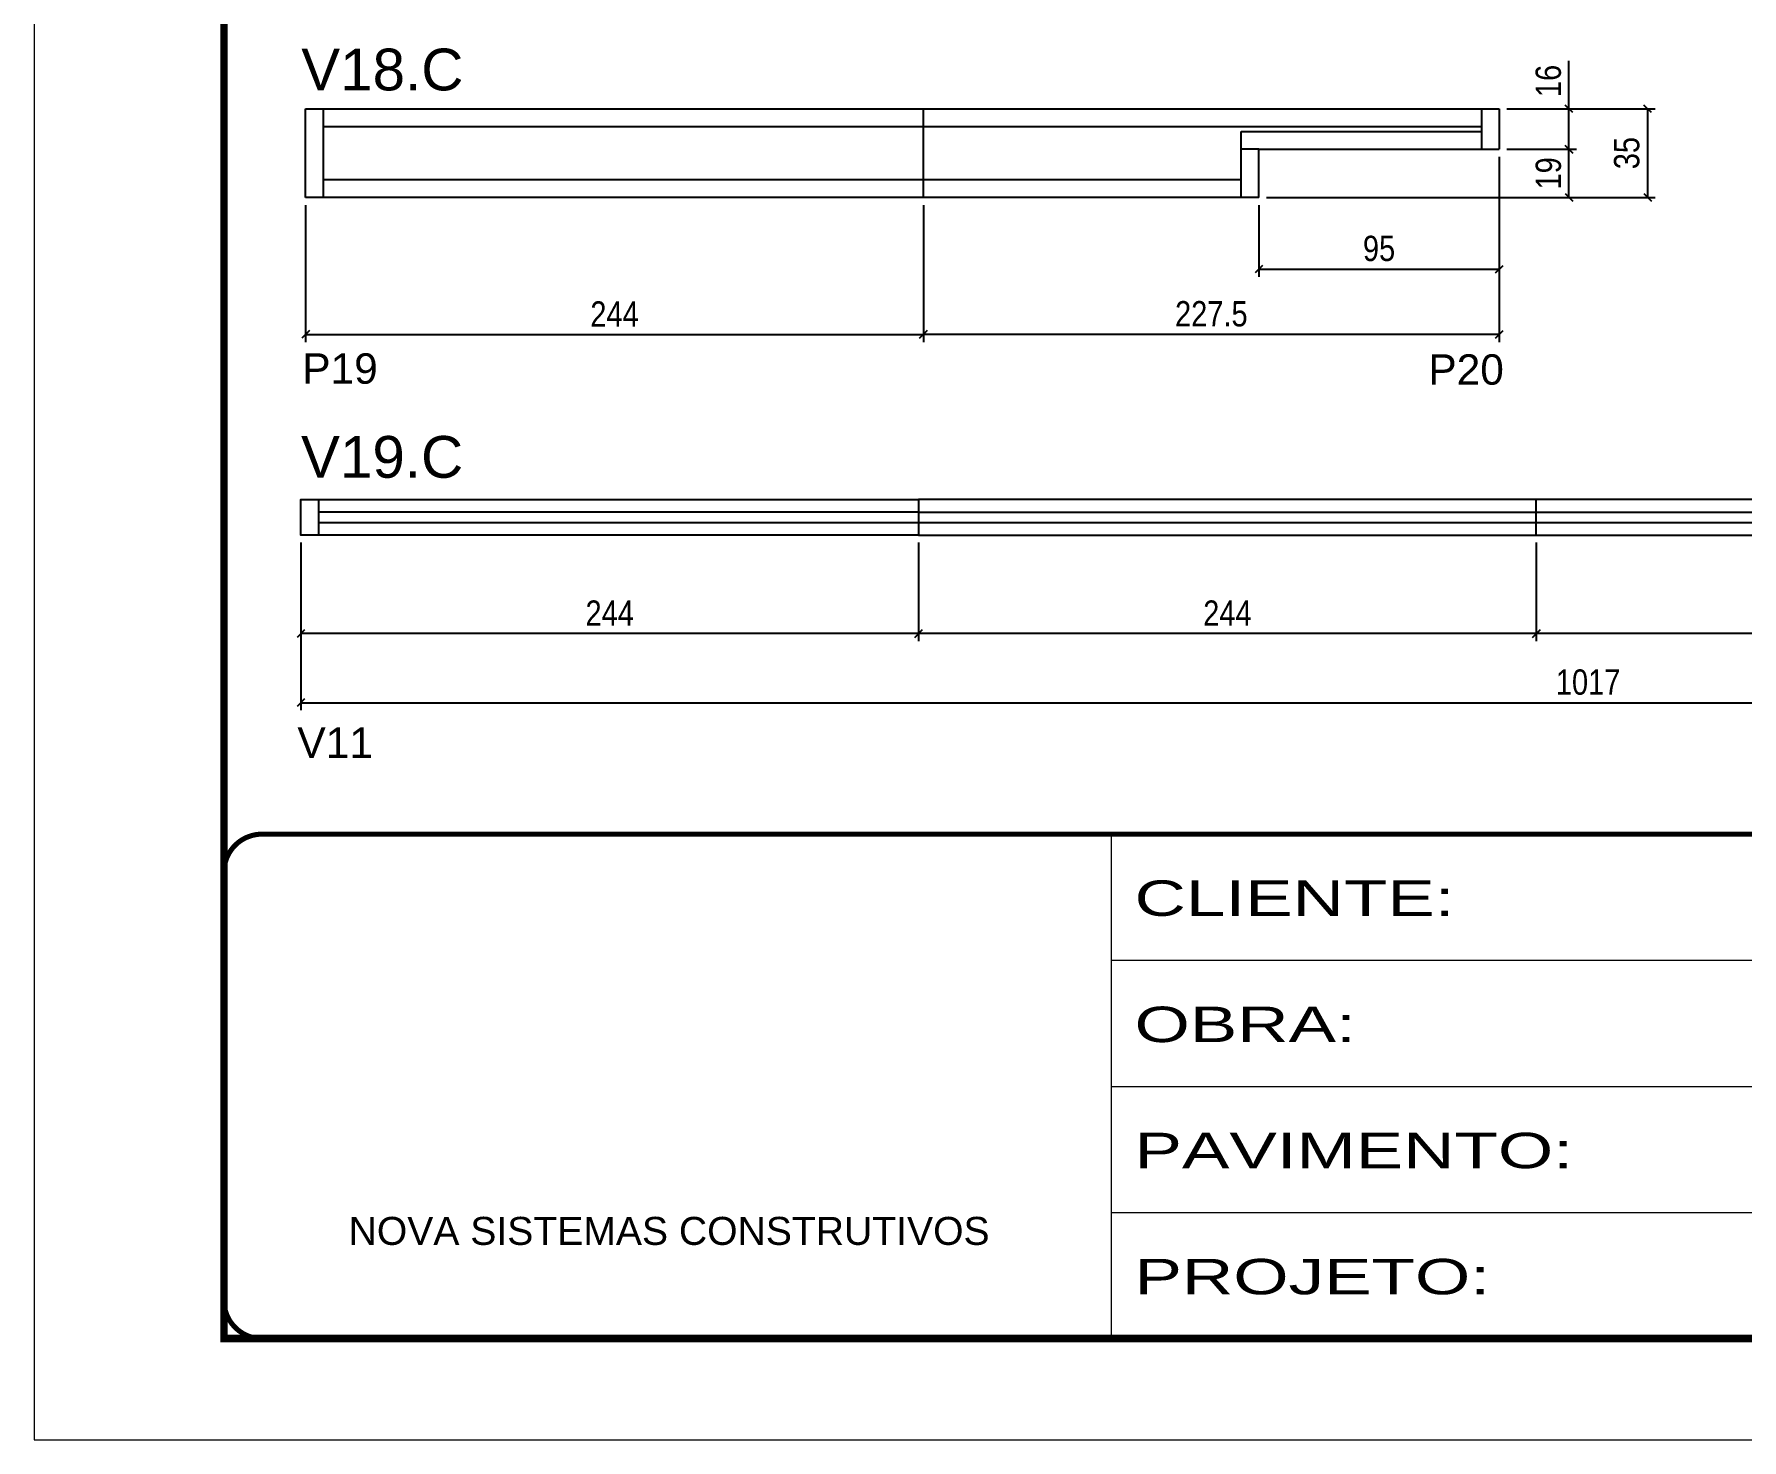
# Model space of a CAD drawing. Extents: x 2513 to 8766, y 921 to 4268.
# Drawn here: x 5696 to 6371, y 2070 to 2625 of the extents above; entities that cross this region are included whole.
import ezdxf

# ---------------------------------------------------------------- set-up
doc = ezdxf.new("R2010")
doc.units = 0
doc.linetypes.add('CONTINUO', pattern=[0])
doc.linetypes.add('DASHED', pattern=[0.75, 0.5, -0.25])
for name, color, linetype in [('5', 5, 'Continuous'), ('COTA', 241, 'Continuous'), ('NOMENCLATURA', 7, 'Continuous'), ('Painéis', 200, 'Continuous'), ('SARR_2.2x7', 40, 'Continuous'), ('SARR_EDITAR', 141, 'Continuous')]:
    doc.layers.add(name, color=color, linetype=linetype)
doc.layers.add('Folhas', color=255, linetype='Continuous', lineweight=9)
doc.layers.add('SARRAFO DE PRESSAO', color=251, linetype='DASHED', lineweight=9)
doc.styles.add('ARIAL', font='arial.ttf')
doc.styles.add('COTA TECNICA', font='techl___.ttf', dxfattribs={"height": 10})
doc.styles.add('COTA TECNICA-50', font='techl___.ttf', dxfattribs={"height": 10})
doc.styles.get("Standard").update_dxf_attribs({"font": 'arial.ttf'})
doc.styles.add('Tecnologia', font='')
doc.styles.get('Tecnologia').set_extended_font_data('Forgotten Futurist')
doc.dimstyles.new('COTA PAINEL-50', dxfattribs={"dimtxt": 10, "dimasz": 3, "dimexe": 3, "dimexo": 3, "dimgap": 3, "dimtad": 1, "dimdec": 1, "dimzin": 12, "dimdsep": 46, "dimtxsty": 'COTA TECNICA-50', "dimblk1": 'OBLIQUE', "dimblk2": 'OBLIQUE', "dimsah": 1, "dimcen": 0.9, "dimclrd": 4, "dimclre": 4, "dimclrt": 240, "dimadec": 1, "dimazin": 3, "dimtfac": 1, "dimtdec": 1, "dimtmove": 0, "dimatfit": 3, "dimfxl": 1, "dimtolj": 1, "dimtzin": 12, "dimarcsym": 0})
doc.dimstyles.new('PAINEL', dxfattribs={"dimtxt": 10, "dimasz": 3, "dimexe": 3, "dimexo": 3, "dimgap": 3, "dimtad": 1, "dimdec": 1, "dimzin": 12, "dimdsep": 46, "dimtxsty": 'COTA TECNICA', "dimblk1": 'OBLIQUE', "dimblk2": 'OBLIQUE', "dimsah": 1, "dimcen": 0.9, "dimclrd": 4, "dimclre": 4, "dimclrt": 240, "dimadec": 1, "dimazin": 3, "dimtfac": 1, "dimtdec": 1, "dimtmove": 0, "dimatfit": 3, "dimfxl": 1, "dimtolj": 1, "dimtzin": 12, "dimarcsym": 0})

# ---------------------------------------------------------------- blocks, each defined once
blk = doc.blocks.new('9999999999')
at = {"color": 30, "linetype": 'CONTINUO'}
for p, q in [((98564.56, 34230.21), (98564.56, 34429.45)), ((98564.56, 34379.64), (99583.98, 34379.64)), ((98564.56, 34329.83), (99487.98, 34329.83)), ((98564.56, 34280.02), (99487.98, 34280.02))]:
    blk.add_line(p, q, dxfattribs=at)
at = {"color": 30, "linetype": 'CONTINUO', "const_width": 2}
blk.add_lwpolyline([(99583.98, 34230.21), (99583.98, 34414.45, 0.414214), (99568.98, 34429.45), (98228.98, 34429.45, 0.414214), (98213.98, 34414.45), (98213.98, 34245.21, 0.414214), (98228.98, 34230.21), (99583.98, 34230.21)], format="xyb", dxfattribs=at)
at = {"layer": 'Folhas'}
blk.add_lwpolyline([(98138.98, 34190.21), (99623.98, 34190.21), (99623.98, 35240.21), (98138.98, 35240.21)], close=True, dxfattribs=at)
at = {"layer": 'Folhas', "color": 30, "const_width": 3}
blk.add_lwpolyline([(98213.98, 34230.21), (99583.98, 34230.21), (99583.98, 35200.21), (98213.98, 35200.21)], close=True, dxfattribs=at)
at = {"color": 7, "linetype": 'Continuous', "ltscale": 5, "style": 'ARIAL'}
blk.add_text('NOVA SISTEMAS CONSTRUTIVOS', height=11.0592, dxfattribs=at).set_placement((98263.19, 34267.21))
at = {"layer": 'Folhas', "color": 7, "style": 'Tecnologia', "width": 1.5}
for s, p in [('CLIENTE:', (98573.65, 34397.17)), ('OBRA:', (98573.65, 34347.31)), ('PAVIMENTO:', (98573.65, 34297.5)), ('PROJETO:', (98573.65, 34247.69))]:
    blk.add_text(s, height=14, dxfattribs=at).set_placement(p)
blk = doc.blocks.new('_Oblique')
at = {"color": 0, "linetype": 'ByBlock', "lineweight": -2}
blk.add_line((-0.5, -0.5), (0.5, 0.5), dxfattribs=at)
blk = doc.blocks.new('*D106')
at = {"layer": 'COTA', "color": 4, "lineweight": -2, "transparency": 16777216}
for p, q in [((6275.24, 2576.4), (6275.24, 2529.05)), ((6180.24, 2557.4), (6180.24, 2529.05)), ((6180.24, 2532.05), (6275.24, 2532.05))]:
    blk.add_line(p, q, dxfattribs=at)
at = {"layer": 'Defpoints', "color": 0, "transparency": 16777216}
for p in [(6275.24, 2579.4), (6180.24, 2560.4), (6275.24, 2532.05)]:
    blk.add_point(p, dxfattribs=at)
at = {"layer": 'COTA', "color": 4, "lineweight": -2, "transparency": 16777216, "xscale": 3, "yscale": 3, "zscale": 3, "rotation": 180}
blk.add_blockref('_Oblique', (6180.24, 2532.05), dxfattribs=at)
at = {"layer": 'COTA', "color": 4, "lineweight": -2, "transparency": 16777216, "xscale": 3, "yscale": 3, "zscale": 3}
blk.add_blockref('_Oblique', (6275.24, 2532.05), dxfattribs=at)
at = {"layer": 'COTA', "color": 240, "transparency": 16777216, "insert": (6227.74, 2540.19), "char_height": 10, "attachment_point": 5, "style": 'COTA TECNICA'}
blk.add_mtext('\\A1;95', dxfattribs=at)
blk = doc.blocks.new('*D107')
at = {"layer": 'COTA', "color": 4, "lineweight": -2, "transparency": 16777216}
for p, q in [((6302.75, 2595.4), (6302.75, 2614.41)), ((6278.24, 2595.4), (6305.75, 2595.4)), ((6302.75, 2579.4), (6302.75, 2595.4)), ((6278.24, 2579.4), (6305.75, 2579.4))]:
    blk.add_line(p, q, dxfattribs=at)
at = {"layer": 'Defpoints', "color": 0, "transparency": 16777216}
for p in [(6275.24, 2595.4), (6302.75, 2595.4), (6275.24, 2579.4)]:
    blk.add_point(p, dxfattribs=at)
at = {"layer": 'COTA', "color": 4, "lineweight": -2, "transparency": 16777216, "xscale": 3, "yscale": 3, "zscale": 3}
for p, rotation in [((6302.75, 2595.4), 90), ((6302.75, 2579.4), 270)]:
    blk.add_blockref('_Oblique', p, dxfattribs=dict(at, rotation=rotation))
at = {"layer": 'COTA', "color": 240, "transparency": 16777216, "insert": (6294.65, 2606.41), "char_height": 10, "attachment_point": 5, "rotation": 90, "style": 'COTA TECNICA'}
blk.add_mtext('\\A1;16', dxfattribs=at)
blk = doc.blocks.new('*D13')
at = {"layer": 'COTA', "color": 4, "lineweight": -2, "transparency": 16777216}
for p, q in [((6278.24, 2579.4), (6305.75, 2579.4)), ((6302.75, 2560.4), (6302.75, 2579.4)), ((6183.24, 2560.4), (6305.75, 2560.4))]:
    blk.add_line(p, q, dxfattribs=at)
at = {"layer": 'Defpoints', "color": 0, "transparency": 16777216}
for p in [(6275.24, 2579.4), (6302.75, 2579.4), (6180.24, 2560.4)]:
    blk.add_point(p, dxfattribs=at)
at = {"layer": 'COTA', "color": 4, "lineweight": -2, "transparency": 16777216, "xscale": 3, "yscale": 3, "zscale": 3}
for p, rotation in [((6302.75, 2579.4), 90), ((6302.75, 2560.4), 270)]:
    blk.add_blockref('_Oblique', p, dxfattribs=dict(at, rotation=rotation))
at = {"layer": 'COTA', "color": 240, "transparency": 16777216, "insert": (6294.67, 2569.9), "char_height": 10, "attachment_point": 5, "rotation": 90, "style": 'COTA TECNICA'}
blk.add_mtext('\\A1;19', dxfattribs=at)
blk = doc.blocks.new('*D14')
at = {"layer": 'COTA', "color": 4, "lineweight": -2, "transparency": 16777216}
for p, q in [((6278.24, 2595.4), (6336.84, 2595.4)), ((6333.84, 2595.4), (6333.84, 2560.4)), ((6278.24, 2560.4), (6336.84, 2560.4))]:
    blk.add_line(p, q, dxfattribs=at)
at = {"layer": 'Defpoints', "color": 0, "transparency": 16777216}
for p in [(6275.24, 2595.4), (6275.24, 2560.4), (6333.84, 2560.4)]:
    blk.add_point(p, dxfattribs=at)
at = {"layer": 'COTA', "color": 4, "lineweight": -2, "transparency": 16777216, "xscale": 3, "yscale": 3, "zscale": 3}
for p, rotation in [((6333.84, 2595.4), 90), ((6333.84, 2560.4), 270)]:
    blk.add_blockref('_Oblique', p, dxfattribs=dict(at, rotation=rotation))
at = {"layer": 'COTA', "color": 240, "transparency": 16777216, "insert": (6325.62, 2577.9), "char_height": 10, "attachment_point": 5, "rotation": 90, "style": 'COTA TECNICA'}
blk.add_mtext('\\A1;35', dxfattribs=at)
blk = doc.blocks.new('*D15')
at = {"layer": 'COTA', "color": 4, "lineweight": -2, "transparency": 16777216}
for p, q in [((6275.24, 2576.4), (6275.24, 2503.27)), ((6047.74, 2557.4), (6047.74, 2503.27)), ((6275.24, 2506.27), (6047.74, 2506.27))]:
    blk.add_line(p, q, dxfattribs=at)
at = {"layer": 'Defpoints', "color": 0, "transparency": 16777216}
for p in [(6275.24, 2579.4), (6047.74, 2560.4), (6047.74, 2506.27)]:
    blk.add_point(p, dxfattribs=at)
at = {"layer": 'COTA', "color": 4, "lineweight": -2, "transparency": 16777216, "xscale": 3, "yscale": 3, "zscale": 3, "rotation": 180}
blk.add_blockref('_Oblique', (6047.74, 2506.27), dxfattribs=at)
at = {"layer": 'COTA', "color": 4, "lineweight": -2, "transparency": 16777216, "xscale": 3, "yscale": 3, "zscale": 3}
blk.add_blockref('_Oblique', (6275.24, 2506.27), dxfattribs=at)
at = {"layer": 'COTA', "color": 240, "transparency": 16777216, "insert": (6161.49, 2514.38), "char_height": 10, "attachment_point": 5, "style": 'COTA TECNICA'}
blk.add_mtext('\\A1;227.5', dxfattribs=at)
blk = doc.blocks.new('*D108')
at = {"layer": 'COTA', "color": 4, "lineweight": -2, "transparency": 16777216}
for p, q in [((5803.74, 2557.4), (5803.74, 2503.27)), ((6047.74, 2557.4), (6047.74, 2503.27)), ((5803.74, 2506.27), (6047.74, 2506.27))]:
    blk.add_line(p, q, dxfattribs=at)
at = {"layer": 'Defpoints', "color": 0, "transparency": 16777216}
for p in [(5803.74, 2560.4), (6047.74, 2560.4), (6047.74, 2506.27)]:
    blk.add_point(p, dxfattribs=at)
at = {"layer": 'COTA', "color": 4, "lineweight": -2, "transparency": 16777216, "xscale": 3, "yscale": 3, "zscale": 3, "rotation": 180}
blk.add_blockref('_Oblique', (5803.74, 2506.27), dxfattribs=at)
at = {"layer": 'COTA', "color": 4, "lineweight": -2, "transparency": 16777216, "xscale": 3, "yscale": 3, "zscale": 3}
blk.add_blockref('_Oblique', (6047.74, 2506.27), dxfattribs=at)
at = {"layer": 'COTA', "color": 240, "transparency": 16777216, "insert": (5925.74, 2514.35), "char_height": 10, "attachment_point": 5, "style": 'COTA TECNICA'}
blk.add_mtext('\\A1;244', dxfattribs=at)
blk = doc.blocks.new('*D17')
at = {"layer": 'COTA', "color": 4, "linetype": 'ByBlock', "lineweight": -2, "transparency": 16777216}
for p, q in [((5801.83, 2424.05), (5801.83, 2385.13)), ((6045.83, 2424.05), (6045.83, 2385.13)), ((6045.83, 2388.13), (5801.83, 2388.13))]:
    blk.add_line(p, q, dxfattribs=at)
at = {"layer": 'Defpoints', "color": 0, "linetype": 'ByBlock', "transparency": 16777216}
for p in [(5801.83, 2427.05), (6045.83, 2427.05), (5801.83, 2388.13)]:
    blk.add_point(p, dxfattribs=at)
at = {"layer": 'COTA', "color": 4, "linetype": 'ByBlock', "lineweight": -2, "transparency": 16777216, "xscale": 3, "yscale": 3, "zscale": 3, "rotation": 180}
blk.add_blockref('_Oblique', (5801.83, 2388.13), dxfattribs=at)
at = {"layer": 'COTA', "color": 4, "linetype": 'ByBlock', "lineweight": -2, "transparency": 16777216, "xscale": 3, "yscale": 3, "zscale": 3}
blk.add_blockref('_Oblique', (6045.83, 2388.13), dxfattribs=at)
at = {"layer": 'COTA', "color": 240, "linetype": 'ByBlock', "transparency": 16777216, "insert": (5923.83, 2396.21), "char_height": 10, "attachment_point": 5, "style": 'COTA TECNICA-50'}
blk.add_mtext('\\A1;244', dxfattribs=at)
blk = doc.blocks.new('*D20')
at = {"layer": 'COTA', "color": 4, "linetype": 'ByBlock', "lineweight": -2, "transparency": 16777216}
for p, q in [((6045.83, 2424.05), (6045.83, 2385.13)), ((6289.82, 2424.05), (6289.82, 2385.13)), ((6289.82, 2388.13), (6045.83, 2388.13))]:
    blk.add_line(p, q, dxfattribs=at)
at = {"layer": 'Defpoints', "color": 0, "linetype": 'ByBlock', "transparency": 16777216}
for p in [(6045.83, 2427.05), (6289.82, 2427.05), (6045.83, 2388.13)]:
    blk.add_point(p, dxfattribs=at)
at = {"layer": 'COTA', "color": 4, "linetype": 'ByBlock', "lineweight": -2, "transparency": 16777216, "xscale": 3, "yscale": 3, "zscale": 3, "rotation": 180}
blk.add_blockref('_Oblique', (6045.83, 2388.13), dxfattribs=at)
at = {"layer": 'COTA', "color": 4, "linetype": 'ByBlock', "lineweight": -2, "transparency": 16777216, "xscale": 3, "yscale": 3, "zscale": 3}
blk.add_blockref('_Oblique', (6289.82, 2388.13), dxfattribs=at)
at = {"layer": 'COTA', "color": 240, "linetype": 'ByBlock', "transparency": 16777216, "insert": (6167.83, 2396.21), "char_height": 10, "attachment_point": 5, "style": 'COTA TECNICA-50'}
blk.add_mtext('\\A1;244', dxfattribs=at)
blk = doc.blocks.new('*D109')
at = {"layer": 'COTA', "color": 4, "lineweight": -2, "transparency": 16777216}
for p, q in [((5801.83, 2424.05), (5801.83, 2357.81)), ((6818.82, 2424.05), (6818.82, 2357.81)), ((5801.83, 2360.81), (6818.82, 2360.81))]:
    blk.add_line(p, q, dxfattribs=at)
at = {"layer": 'Defpoints', "color": 0, "transparency": 16777216}
for p in [(5801.83, 2427.05), (6818.82, 2427.05), (6818.82, 2360.81)]:
    blk.add_point(p, dxfattribs=at)
at = {"layer": 'COTA', "color": 4, "lineweight": -2, "transparency": 16777216, "xscale": 3, "yscale": 3, "zscale": 3, "rotation": 180}
blk.add_blockref('_Oblique', (5801.83, 2360.81), dxfattribs=at)
at = {"layer": 'COTA', "color": 4, "lineweight": -2, "transparency": 16777216, "xscale": 3, "yscale": 3, "zscale": 3}
blk.add_blockref('_Oblique', (6818.82, 2360.81), dxfattribs=at)
at = {"layer": 'COTA', "color": 240, "transparency": 16777216, "insert": (6310.32, 2368.91), "char_height": 10, "attachment_point": 5, "style": 'COTA TECNICA'}
blk.add_mtext('\\A1;1017', dxfattribs=at)
blk = doc.blocks.new('*D283')
at = {"layer": 'COTA', "color": 4, "linetype": 'ByBlock', "lineweight": -2, "transparency": 16777216}
for p, q in [((6289.82, 2424.05), (6289.82, 2385.13)), ((6533.82, 2424.05), (6533.82, 2385.13)), ((6533.82, 2388.13), (6289.82, 2388.13))]:
    blk.add_line(p, q, dxfattribs=at)
at = {"layer": 'Defpoints', "color": 0, "linetype": 'ByBlock', "transparency": 16777216}
for p in [(6289.82, 2427.05), (6533.82, 2427.05), (6289.82, 2388.13)]:
    blk.add_point(p, dxfattribs=at)
at = {"layer": 'COTA', "color": 4, "linetype": 'ByBlock', "lineweight": -2, "transparency": 16777216, "xscale": 3, "yscale": 3, "zscale": 3, "rotation": 180}
blk.add_blockref('_Oblique', (6289.82, 2388.13), dxfattribs=at)
at = {"layer": 'COTA', "color": 4, "linetype": 'ByBlock', "lineweight": -2, "transparency": 16777216, "xscale": 3, "yscale": 3, "zscale": 3}
blk.add_blockref('_Oblique', (6533.82, 2388.13), dxfattribs=at)
at = {"layer": 'COTA', "color": 240, "linetype": 'ByBlock', "transparency": 16777216, "insert": (6411.82, 2396.21), "char_height": 10, "attachment_point": 5, "style": 'COTA TECNICA-50'}
blk.add_mtext('\\A1;244', dxfattribs=at)

msp = doc.modelspace()

# ---------------------------------------------------------------- linework, layer by layer
at = {"layer": 'Painéis'}
for p, q in [((5803.74, 2560.4), (5803.74, 2595.4)), ((5803.74, 2595.4), (6275.24, 2595.4)), ((6047.74, 2560.4), (6047.74, 2595.4)), ((6047.74, 2560.4), (6047.74, 2595.4)), ((6275.24, 2595.4), (6275.24, 2579.4)), ((6180.24, 2560.4), (6180.24, 2579.4)), ((6180.24, 2579.4), (6275.24, 2579.4)), ((6180.24, 2560.4), (5803.74, 2560.4)), ((6289.82, 2427.05), (6289.82, 2441.05))]:
    msp.add_line(p, q, dxfattribs=at)
for points in [[(6045.83, 2427.05), (5801.83, 2427.05), (5801.83, 2441.05), (6045.83, 2441.05)], [(6818.82, 2441.05), (6045.83, 2441.05), (6045.83, 2427.05), (6818.82, 2427.05)]]:
    msp.add_lwpolyline(points, close=True, dxfattribs=at)
at = {"layer": 'SARR_2.2x7', "linetype": 'Continuous'}
for p, q in [((5810.74, 2560.4), (5810.74, 2595.4)), ((6268.24, 2595.4), (6268.24, 2579.4)), ((5810.74, 2588.4), (6047.74, 2588.4)), ((6047.74, 2588.4), (6047.74, 2588.4)), ((6047.74, 2588.4), (6268.24, 2588.4)), ((6173.24, 2586.4), (6268.24, 2586.4)), ((6173.24, 2579.4), (6173.24, 2586.4)), ((6173.24, 2560.4), (6173.24, 2579.4)), ((6180.24, 2579.4), (6173.24, 2579.4)), ((6047.74, 2567.4), (5810.74, 2567.4)), ((6173.24, 2567.4), (6047.74, 2567.4)), ((6047.74, 2567.4), (6047.74, 2567.4)), ((5808.83, 2441.05), (5808.83, 2427.05))]:
    msp.add_line(p, q, dxfattribs=at)
at = {"layer": 'SARR_EDITAR', "linetype": 'Continuous'}
for p, q in [((6045.83, 2436.05), (5808.83, 2436.05)), ((6045.83, 2436.05), (6289.82, 2436.05)), ((6289.82, 2436.05), (6533.82, 2436.05)), ((5808.83, 2432.05), (6045.83, 2432.05)), ((6045.83, 2432.05), (6289.82, 2432.05)), ((6289.82, 2432.05), (6533.82, 2432.05))]:
    msp.add_line(p, q, dxfattribs=at)

# ---------------------------------------------------------------- block references
at = {"layer": 'SARRAFO DE PRESSAO', "color": 6, "linetype": 'ByBlock'}
msp.add_blockref('9999999999', (-92442.49, -32120.54), dxfattribs=at)

# ---------------------------------------------------------------- texts
at = {"layer": '5', "linetype": 'Continuous'}
for s, p in [('P19', (5802.4, 2486.82)), ('P20', (6247.22, 2486.43)), ('V11', (5800.48, 2339.03))]:
    msp.add_text(s, height=12, rotation=359.99996, dxfattribs=at).set_placement(p)
at = {"layer": 'NOMENCLATURA', "linetype": 'Continuous'}
for s, p in [('V18.C', (5801.99, 2602.67)), ('V19.C', (5801.9, 2449.67))]:
    msp.add_text(s, height=16.5, dxfattribs=at).set_placement(p)

# ---------------------------------------------------------------- dimensions: what is measured, and where the dimension line sits
at = {"layer": 'COTA'}
for base, p1, p2, picture, middle in [((6302.75, 2595.4), (6275.24, 2579.4), (6275.24, 2595.4), '*D107', (6294.65, 2606.41)), ((6333.84, 2560.4), (6275.24, 2595.4), (6275.24, 2560.4), '*D14', (6325.62, 2577.9)), ((6302.75, 2579.4), (6180.24, 2560.4), (6275.24, 2579.4), '*D13', (6294.67, 2569.9))]:
    dim = msp.add_linear_dim(base=base, p1=p1, p2=p2, angle=90, dimstyle='PAINEL', dxfattribs=at)
    dim.commit()
    dim.dimension.update_dxf_attribs({"geometry": picture, "text_midpoint": middle})
for base, p1, p2, picture, middle in [((6047.74, 2506.27), (6275.24, 2579.4), (6047.74, 2560.4), '*D15', (6161.49, 2514.38)), ((6275.24, 2532.05), (6180.24, 2560.4), (6275.24, 2579.4), '*D106', (6227.74, 2540.19)), ((6047.74, 2506.27), (5803.74, 2560.4), (6047.74, 2560.4), '*D108', (5925.74, 2514.35))]:
    dim = msp.add_linear_dim(base=base, p1=p1, p2=p2, dimstyle='PAINEL', dxfattribs=at)
    dim.commit()
    dim.dimension.update_dxf_attribs({"geometry": picture, "text_midpoint": middle})
at = {"layer": 'COTA', "color": 1, "linetype": 'ByBlock'}
for base, p1, p2, picture, middle in [((5801.83, 2388.13), (6045.83, 2427.05), (5801.83, 2427.05), '*D17', (5923.83, 2396.21)), ((6045.83, 2388.13), (6289.82, 2427.05), (6045.83, 2427.05), '*D20', (6167.83, 2396.21)), ((6289.82, 2388.13), (6533.82, 2427.05), (6289.82, 2427.05), '*D283', (6411.82, 2396.21))]:
    dim = msp.add_linear_dim(base=base, p1=p1, p2=p2, dimstyle='COTA PAINEL-50', override={"dimarcsym": 1}, dxfattribs=at)
    dim.commit()
    dim.dimension.update_dxf_attribs({"geometry": picture, "text_midpoint": middle})
at = {"layer": 'COTA', "color": 5}
dim = msp.add_linear_dim(base=(6818.82, 2360.81), p1=(5801.83, 2427.05), p2=(6818.82, 2427.05), dimstyle='PAINEL', dxfattribs=at)
dim.commit()
dim.dimension.update_dxf_attribs({"geometry": '*D109', "text_midpoint": (6310.32, 2368.91)})

doc.saveas('drawing.dxf')
